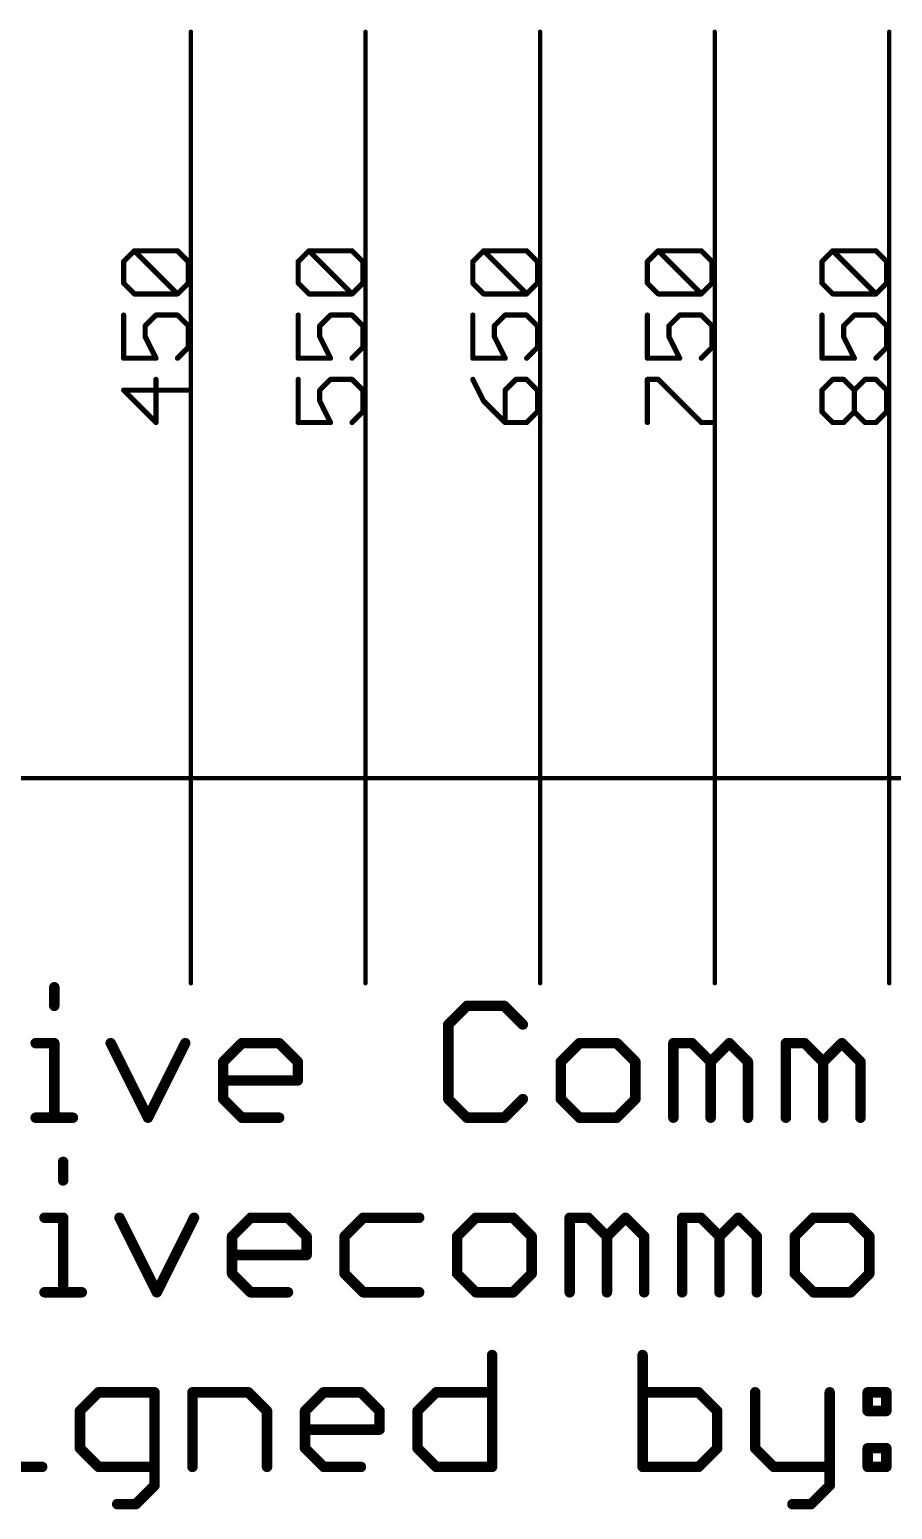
# Model space of a CAD drawing. Extents: x -28 to 79, y -23 to 28.
# Drawn here: x 9.08 to 21.64, y -22.13 to -0.6 of the extents above; entities that cross this region are included whole.
import ezdxf

# ---------------------------------------------------------------- set-up
doc = ezdxf.new("R2010")
doc.units = 0
doc.layers.add('27', color=253, linetype='CONTINUOUS')
doc.layers.add('47', color=253, linetype='CONTINUOUS')

msp = doc.modelspace()

# ---------------------------------------------------------------- linework, layer by layer
at = {"layer": '27', "const_width": 0.1524}
for points in [[(9.443, -14.5356), (9.443, -14.8068)], [(15.4459, -14.8068), (15.1747, -15.078)], [(15.9882, -14.8068), (15.4459, -14.8068)], [(16.2594, -15.078), (15.9882, -14.8068)], [(15.1747, -15.078), (15.1747, -16.1626)], [(9.1718, -15.3491), (9.443, -15.3491)], [(9.443, -15.3491), (9.443, -16.4338)], [(10.2633, -15.3491), (10.8056, -16.4338)], [(10.8056, -16.4338), (11.3479, -15.3491)], [(11.9004, -15.6203), (12.1716, -15.3491)], [(12.1716, -15.3491), (12.7139, -15.3491)], [(12.7139, -15.3491), (12.9851, -15.6203)], [(17.083, -15.3491), (16.8119, -15.6203)], [(17.6254, -15.3491), (17.083, -15.3491)], [(17.8965, -15.6203), (17.6254, -15.3491)], [(18.449, -16.4338), (18.449, -15.3491)], [(18.449, -15.3491), (18.7202, -15.3491)], [(18.7202, -15.3491), (18.9914, -15.6203)], [(18.9914, -15.6203), (19.2625, -15.3491)], [(19.2625, -15.3491), (19.5337, -15.6203)], [(20.0862, -16.4338), (20.0862, -15.3491)], [(20.0862, -15.3491), (20.3574, -15.3491)], [(20.3574, -15.3491), (20.6285, -15.6203)], [(20.6285, -15.6203), (20.8997, -15.3491)], [(20.8997, -15.3491), (21.1709, -15.6203)], [(11.9004, -16.1626), (11.9004, -15.6203)], [(12.9851, -15.6203), (12.9851, -15.8915)], [(16.8119, -15.6203), (16.8119, -16.1626)], [(17.8965, -16.1626), (17.8965, -15.6203)], [(18.9914, -15.6203), (18.9914, -16.4338)], [(19.5337, -15.6203), (19.5337, -16.4338)], [(20.6285, -15.6203), (20.6285, -16.4338)], [(21.1709, -15.6203), (21.1709, -16.4338)], [(12.9851, -15.8915), (11.9004, -15.8915)], [(12.1716, -16.4338), (11.9004, -16.1626)], [(15.1747, -16.1626), (15.4459, -16.4338)], [(15.9882, -16.4338), (16.2594, -16.1626)], [(16.8119, -16.1626), (17.083, -16.4338)], [(17.6254, -16.4338), (17.8965, -16.1626)], [(9.1718, -16.4338), (9.7141, -16.4338)], [(12.7139, -16.4338), (12.1716, -16.4338)], [(15.4459, -16.4338), (15.9882, -16.4338)], [(17.083, -16.4338), (17.6254, -16.4338)], [(9.5714, -17.0756), (9.5714, -17.3468)], [(9.3002, -17.8891), (9.5714, -17.8891)], [(9.5714, -17.8891), (9.5714, -18.9738)], [(10.3917, -17.8891), (10.934, -18.9738)], [(10.934, -18.9738), (11.4763, -17.8891)], [(12.0288, -18.1603), (12.3, -17.8891)], [(12.3, -17.8891), (12.8423, -17.8891)], [(12.8423, -17.8891), (13.1135, -18.1603)], [(13.9371, -17.8891), (13.666, -18.1603)], [(14.7506, -17.8891), (13.9371, -17.8891)], [(15.5743, -17.8891), (15.3031, -18.1603)], [(16.1166, -17.8891), (15.5743, -17.8891)], [(16.3878, -18.1603), (16.1166, -17.8891)], [(16.9403, -18.9738), (16.9403, -17.8891)], [(16.9403, -17.8891), (17.2114, -17.8891)], [(17.2114, -17.8891), (17.4826, -18.1603)], [(17.4826, -18.1603), (17.7538, -17.8891)], [(17.7538, -17.8891), (18.0249, -18.1603)], [(18.5774, -18.9738), (18.5774, -17.8891)], [(18.5774, -17.8891), (18.8486, -17.8891)], [(18.8486, -17.8891), (19.1198, -18.1603)], [(19.1198, -18.1603), (19.3909, -17.8891)], [(19.3909, -17.8891), (19.6621, -18.1603)], [(20.4858, -17.8891), (20.2146, -18.1603)], [(21.0281, -17.8891), (20.4858, -17.8891)], [(21.2993, -18.1603), (21.0281, -17.8891)], [(12.0288, -18.7026), (12.0288, -18.1603)], [(13.1135, -18.1603), (13.1135, -18.4315)], [(13.666, -18.1603), (13.666, -18.7026)], [(15.3031, -18.1603), (15.3031, -18.7026)], [(16.3878, -18.7026), (16.3878, -18.1603)], [(17.4826, -18.1603), (17.4826, -18.9738)], [(18.0249, -18.1603), (18.0249, -18.9738)], [(19.1198, -18.1603), (19.1198, -18.9738)], [(19.6621, -18.1603), (19.6621, -18.9738)], [(20.2146, -18.1603), (20.2146, -18.7026)], [(21.2993, -18.7026), (21.2993, -18.1603)], [(13.1135, -18.4315), (12.0288, -18.4315)], [(12.3, -18.9738), (12.0288, -18.7026)], [(13.666, -18.7026), (13.9371, -18.9738)], [(15.3031, -18.7026), (15.5743, -18.9738)], [(16.1166, -18.9738), (16.3878, -18.7026)], [(20.2146, -18.7026), (20.4858, -18.9738)], [(21.0281, -18.9738), (21.2993, -18.7026)], [(9.3002, -18.9738), (9.8426, -18.9738)], [(12.8423, -18.9738), (12.3, -18.9738)], [(13.9371, -18.9738), (14.7506, -18.9738)], [(15.5743, -18.9738), (16.1166, -18.9738)], [(20.4858, -18.9738), (21.0281, -18.9738)], [(15.812, -19.8868), (15.812, -21.5138)], [(18.0016, -19.8868), (18.0016, -21.5138)], [(10.087, -20.4291), (9.8159, -20.7003)], [(10.9005, -20.4291), (10.087, -20.4291)], [(10.9005, -21.785), (10.9005, -20.4291)], [(11.453, -21.5138), (11.453, -20.4291)], [(11.453, -20.4291), (12.2665, -20.4291)], [(12.2665, -20.4291), (12.5377, -20.7003)], [(13.0902, -20.7003), (13.3613, -20.4291)], [(13.3613, -20.4291), (13.9037, -20.4291)], [(13.9037, -20.4291), (14.1748, -20.7003)], [(14.7273, -20.7003), (14.9985, -20.4291)], [(14.9985, -20.4291), (15.812, -20.4291)], [(18.8151, -20.4291), (18.0016, -20.4291)], [(19.0863, -20.7003), (18.8151, -20.4291)], [(19.6388, -20.4291), (19.6388, -21.2426)], [(20.7234, -20.4291), (20.7234, -21.785)], [(21.2759, -20.4291), (21.5471, -20.4291)], [(21.2759, -20.7003), (21.2759, -20.4291)], [(21.5471, -20.4291), (21.5471, -20.7003)], [(9.8159, -20.7003), (9.8159, -21.2426)], [(12.5377, -20.7003), (12.5377, -21.5138)], [(13.0902, -21.2426), (13.0902, -20.7003)], [(14.1748, -20.7003), (14.1748, -20.9715)], [(14.7273, -21.2426), (14.7273, -20.7003)], [(19.0863, -21.2426), (19.0863, -20.7003)], [(21.5471, -20.7003), (21.2759, -20.7003)], [(14.1748, -20.9715), (13.0902, -20.9715)], [(9.8159, -21.2426), (10.087, -21.5138)], [(13.3613, -21.5138), (13.0902, -21.2426)], [(14.9985, -21.5138), (14.7273, -21.2426)], [(18.8151, -21.5138), (19.0863, -21.2426)], [(19.6388, -21.2426), (19.91, -21.5138)], [(21.2759, -21.2426), (21.5471, -21.2426)], [(21.2759, -21.5138), (21.2759, -21.2426)], [(21.5471, -21.2426), (21.5471, -21.5138)], [(8.7244, -21.5138), (9.2667, -21.5138)], [(10.087, -21.5138), (10.9005, -21.5138)], [(13.9037, -21.5138), (13.3613, -21.5138)], [(15.812, -21.5138), (14.9985, -21.5138)], [(18.0016, -21.5138), (18.8151, -21.5138)], [(19.91, -21.5138), (20.7234, -21.5138)], [(21.5471, -21.5138), (21.2759, -21.5138)], [(10.6293, -22.0561), (10.9005, -21.785)], [(20.7234, -21.785), (20.4523, -22.0561)], [(10.3582, -22.0561), (10.6293, -22.0561)], [(20.4523, -22.0561), (20.1811, -22.0561)]]:
    msp.add_lwpolyline(points, dxfattribs=at)
at = {"layer": '27', "const_width": 0.0762}
for points in [[(9.4811, -14.5356, 1), (9.4049, -14.5356)], [(9.4049, -14.8068, 1), (9.4811, -14.8068)], [(15.4459, -14.7687, 1), (15.4459, -14.8449)], [(15.4728, -14.8338, 1), (15.4189, -14.7799)], [(16.0152, -14.7799, 1), (15.9613, -14.8338)], [(15.9882, -14.8449, 1), (15.9882, -14.7687)], [(15.2128, -15.078, 1), (15.1366, -15.078)], [(15.1478, -15.051, 1), (15.2017, -15.1049)], [(16.2324, -15.1049, 1), (16.2863, -15.051)], [(9.1718, -15.311, 1), (9.1718, -15.3872)], [(9.4811, -15.3491, 1), (9.4049, -15.3491)], [(9.443, -15.3872, 1), (9.443, -15.311)], [(10.2973, -15.3321, 1), (10.2292, -15.3662)], [(11.382, -15.3662, 1), (11.3138, -15.3321)], [(12.1716, -15.311, 1), (12.1716, -15.3872)], [(12.1985, -15.3761, 1), (12.1446, -15.3222)], [(12.7408, -15.3222, 1), (12.687, -15.3761)], [(12.7139, -15.3872, 1), (12.7139, -15.311)], [(17.083, -15.311, 1), (17.083, -15.3872)], [(17.11, -15.3761, 1), (17.0561, -15.3222)], [(17.6523, -15.3222, 1), (17.5984, -15.3761)], [(17.6254, -15.3872, 1), (17.6254, -15.311)], [(18.4871, -15.3491, 1), (18.4109, -15.3491)], [(18.449, -15.311, 1), (18.449, -15.3872)], [(18.7471, -15.3222, 1), (18.6933, -15.3761)], [(18.7202, -15.3872, 1), (18.7202, -15.311)], [(19.2895, -15.3222, 1), (19.2356, -15.3761)], [(19.2895, -15.3761, 1), (19.2356, -15.3222)], [(20.1243, -15.3491, 1), (20.0481, -15.3491)], [(20.0862, -15.311, 1), (20.0862, -15.3872)], [(20.3843, -15.3222, 1), (20.3304, -15.3761)], [(20.3574, -15.3872, 1), (20.3574, -15.311)], [(20.9266, -15.3222, 1), (20.8727, -15.3761)], [(20.9266, -15.3761, 1), (20.8727, -15.3222)], [(11.9385, -15.6203, 1), (11.8623, -15.6203)], [(11.8735, -15.5934, 1), (11.9274, -15.6472)], [(13.0232, -15.6203, 1), (12.947, -15.6203)], [(12.9581, -15.6472, 1), (13.012, -15.5934)], [(16.85, -15.6203, 1), (16.7738, -15.6203)], [(16.7849, -15.5934, 1), (16.8388, -15.6472)], [(17.9346, -15.6203, 1), (17.8584, -15.6203)], [(17.8696, -15.6472, 1), (17.9235, -15.5934)], [(19.0295, -15.6203, 1), (18.9533, -15.6203)], [(18.9644, -15.5934, 1), (19.0183, -15.6472)], [(18.9644, -15.6472, 1), (19.0183, -15.5934)], [(19.5718, -15.6203, 1), (19.4956, -15.6203)], [(19.5068, -15.6472, 1), (19.5606, -15.5934)], [(20.6666, -15.6203, 1), (20.5904, -15.6203)], [(20.6016, -15.5934, 1), (20.6555, -15.6472)], [(20.6016, -15.6472, 1), (20.6555, -15.5934)], [(21.209, -15.6203, 1), (21.1328, -15.6203)], [(21.1439, -15.6472, 1), (21.1978, -15.5934)], [(11.9004, -15.8534, 1), (11.9004, -15.9296)], [(12.947, -15.8915, 1), (13.0232, -15.8915)], [(12.9851, -15.9296, 1), (12.9851, -15.8534)], [(11.9274, -16.1357, 1), (11.8735, -16.1896)], [(11.8623, -16.1626, 1), (11.9385, -16.1626)], [(15.2017, -16.1357, 1), (15.1478, -16.1896)], [(15.1366, -16.1626, 1), (15.2128, -16.1626)], [(16.2863, -16.1896, 1), (16.2324, -16.1357)], [(16.8388, -16.1357, 1), (16.7849, -16.1896)], [(16.7738, -16.1626, 1), (16.85, -16.1626)], [(17.8584, -16.1626, 1), (17.9346, -16.1626)], [(17.9235, -16.1896, 1), (17.8696, -16.1357)], [(9.1718, -16.3957, 1), (9.1718, -16.4719)], [(9.7141, -16.4719, 1), (9.7141, -16.3957)], [(12.1716, -16.3957, 1), (12.1716, -16.4719)], [(12.7139, -16.4719, 1), (12.7139, -16.3957)], [(15.4459, -16.3957, 1), (15.4459, -16.4719)], [(15.9882, -16.4719, 1), (15.9882, -16.3957)], [(17.083, -16.3957, 1), (17.083, -16.4719)], [(17.6254, -16.4719, 1), (17.6254, -16.3957)], [(9.4049, -16.4338, 1), (9.4811, -16.4338)], [(10.7715, -16.4168, 1), (10.8397, -16.4508)], [(10.7715, -16.4508, 1), (10.8397, -16.4168)], [(12.1446, -16.4607, 1), (12.1985, -16.4069)], [(15.4189, -16.4607, 1), (15.4728, -16.4069)], [(15.9613, -16.4069, 1), (16.0152, -16.4607)], [(17.0561, -16.4607, 1), (17.11, -16.4069)], [(17.5984, -16.4069, 1), (17.6523, -16.4607)], [(18.4109, -16.4338, 1), (18.4871, -16.4338)], [(18.9533, -16.4338, 1), (19.0295, -16.4338)], [(19.4956, -16.4338, 1), (19.5718, -16.4338)], [(20.0481, -16.4338, 1), (20.1243, -16.4338)], [(20.5904, -16.4338, 1), (20.6666, -16.4338)], [(21.1328, -16.4338, 1), (21.209, -16.4338)], [(9.6095, -17.0756, 1), (9.5333, -17.0756)], [(9.5333, -17.3468, 1), (9.6095, -17.3468)], [(9.3002, -17.851, 1), (9.3002, -17.9272)], [(9.6095, -17.8891, 1), (9.5333, -17.8891)], [(9.5714, -17.9272, 1), (9.5714, -17.851)], [(10.4257, -17.8721, 1), (10.3576, -17.9062)], [(11.5104, -17.9062, 1), (11.4422, -17.8721)], [(12.3, -17.851, 1), (12.3, -17.9272)], [(12.3269, -17.9161, 1), (12.273, -17.8622)], [(12.8693, -17.8622, 1), (12.8154, -17.9161)], [(12.8423, -17.9272, 1), (12.8423, -17.851)], [(13.9371, -17.851, 1), (13.9371, -17.9272)], [(13.9641, -17.9161, 1), (13.9102, -17.8622)], [(14.7506, -17.9272, 1), (14.7506, -17.851)], [(15.5743, -17.851, 1), (15.5743, -17.9272)], [(15.6012, -17.9161, 1), (15.5474, -17.8622)], [(16.1436, -17.8622, 1), (16.0897, -17.9161)], [(16.1166, -17.9272, 1), (16.1166, -17.851)], [(16.9784, -17.8891, 1), (16.9022, -17.8891)], [(16.9403, -17.851, 1), (16.9403, -17.9272)], [(17.2384, -17.8622, 1), (17.1845, -17.9161)], [(17.2114, -17.9272, 1), (17.2114, -17.851)], [(17.7807, -17.8622, 1), (17.7268, -17.9161)], [(17.7807, -17.9161, 1), (17.7268, -17.8622)], [(18.6155, -17.8891, 1), (18.5393, -17.8891)], [(18.5774, -17.851, 1), (18.5774, -17.9272)], [(18.8755, -17.8622, 1), (18.8217, -17.9161)], [(18.8486, -17.9272, 1), (18.8486, -17.851)], [(19.4179, -17.8622, 1), (19.364, -17.9161)], [(19.4179, -17.9161, 1), (19.364, -17.8622)], [(20.4858, -17.851, 1), (20.4858, -17.9272)], [(20.5127, -17.9161, 1), (20.4588, -17.8622)], [(21.055, -17.8622, 1), (21.0012, -17.9161)], [(21.0281, -17.9272, 1), (21.0281, -17.851)], [(12.0669, -18.1603, 1), (11.9907, -18.1603)], [(13.1516, -18.1603, 1), (13.0754, -18.1603)], [(13.7041, -18.1603, 1), (13.6279, -18.1603)], [(15.3412, -18.1603, 1), (15.265, -18.1603)], [(16.4259, -18.1603, 1), (16.3497, -18.1603)], [(17.5207, -18.1603, 1), (17.4445, -18.1603)], [(18.063, -18.1603, 1), (17.9868, -18.1603)], [(19.1579, -18.1603, 1), (19.0817, -18.1603)], [(19.7002, -18.1603, 1), (19.624, -18.1603)], [(20.2527, -18.1603, 1), (20.1765, -18.1603)], [(21.3374, -18.1603, 1), (21.2612, -18.1603)], [(12.0019, -18.1334, 1), (12.0558, -18.1872)], [(13.0865, -18.1872, 1), (13.1404, -18.1334)], [(13.639, -18.1334, 1), (13.6929, -18.1872)], [(15.2762, -18.1334, 1), (15.3301, -18.1872)], [(16.3608, -18.1872, 1), (16.4147, -18.1334)], [(17.4557, -18.1334, 1), (17.5096, -18.1872)], [(17.4557, -18.1872, 1), (17.5096, -18.1334)], [(17.998, -18.1872, 1), (18.0519, -18.1334)], [(19.0928, -18.1334, 1), (19.1467, -18.1872)], [(19.0928, -18.1872, 1), (19.1467, -18.1334)], [(19.6352, -18.1872, 1), (19.689, -18.1334)], [(20.1877, -18.1334, 1), (20.2415, -18.1872)], [(21.2723, -18.1872, 1), (21.3262, -18.1334)], [(12.0288, -18.3934, 1), (12.0288, -18.4696)], [(13.0754, -18.4315, 1), (13.1516, -18.4315)], [(13.1135, -18.4696, 1), (13.1135, -18.3934)], [(12.0558, -18.6757, 1), (12.0019, -18.7296)], [(11.9907, -18.7026, 1), (12.0669, -18.7026)], [(13.6929, -18.6757, 1), (13.639, -18.7296)], [(13.6279, -18.7026, 1), (13.7041, -18.7026)], [(15.3301, -18.6757, 1), (15.2762, -18.7296)], [(15.265, -18.7026, 1), (15.3412, -18.7026)], [(16.3497, -18.7026, 1), (16.4259, -18.7026)], [(16.4147, -18.7296, 1), (16.3609, -18.6757)], [(20.2415, -18.6757, 1), (20.1877, -18.7296)], [(20.1765, -18.7026, 1), (20.2527, -18.7026)], [(21.2612, -18.7026, 1), (21.3374, -18.7026)], [(21.3262, -18.7296, 1), (21.2723, -18.6757)], [(9.3002, -18.9357, 1), (9.3002, -19.0119)], [(9.5333, -18.9738, 1), (9.6095, -18.9738)], [(9.8426, -19.0119, 1), (9.8426, -18.9357)], [(10.8999, -18.9568, 1), (10.9681, -18.9908)], [(10.8999, -18.9908, 1), (10.9681, -18.9568)], [(12.3, -18.9357, 1), (12.3, -19.0119)], [(12.273, -19.0007, 1), (12.3269, -18.9469)], [(12.8423, -19.0119, 1), (12.8423, -18.9357)], [(13.9371, -18.9357, 1), (13.9371, -19.0119)], [(13.9102, -19.0007, 1), (13.9641, -18.9469)], [(14.7506, -19.0119, 1), (14.7506, -18.9357)], [(15.5743, -18.9357, 1), (15.5743, -19.0119)], [(15.5474, -19.0007, 1), (15.6012, -18.9469)], [(16.0897, -18.9469, 1), (16.1436, -19.0007)], [(16.1166, -19.0119, 1), (16.1166, -18.9357)], [(16.9022, -18.9738, 1), (16.9784, -18.9738)], [(17.4445, -18.9738, 1), (17.5207, -18.9738)], [(17.9868, -18.9738, 1), (18.063, -18.9738)], [(18.5393, -18.9738, 1), (18.6155, -18.9738)], [(19.0817, -18.9738, 1), (19.1579, -18.9738)], [(19.624, -18.9738, 1), (19.7002, -18.9738)], [(20.4858, -18.9357, 1), (20.4858, -19.0119)], [(20.4588, -19.0007, 1), (20.5127, -18.9469)], [(21.0012, -18.9469, 1), (21.055, -19.0007)], [(21.0281, -19.0119, 1), (21.0281, -18.9357)], [(15.8501, -19.8868, 1), (15.7739, -19.8868)], [(18.0397, -19.8868, 1), (17.9635, -19.8868)], [(10.087, -20.391, 1), (10.087, -20.4672)], [(10.114, -20.4561, 1), (10.0601, -20.4022)], [(10.9386, -20.4291, 1), (10.8624, -20.4291)], [(10.9005, -20.4672, 1), (10.9005, -20.391)], [(11.4911, -20.4291, 1), (11.4149, -20.4291)], [(11.453, -20.391, 1), (11.453, -20.4672)], [(12.2934, -20.4022, 1), (12.2396, -20.4561)], [(12.2665, -20.4672, 1), (12.2665, -20.391)], [(13.3613, -20.391, 1), (13.3613, -20.4672)], [(13.3883, -20.4561, 1), (13.3344, -20.4022)], [(13.9306, -20.4022, 1), (13.8767, -20.4561)], [(13.9037, -20.4672, 1), (13.9037, -20.391)], [(14.9985, -20.391, 1), (14.9985, -20.4672)], [(15.0254, -20.4561, 1), (14.9715, -20.4022)], [(15.812, -20.4672, 1), (15.812, -20.391)], [(18.0016, -20.391, 1), (18.0016, -20.4672)], [(18.8421, -20.4022, 1), (18.7882, -20.4561)], [(18.8151, -20.4672, 1), (18.8151, -20.391)], [(19.6769, -20.4291, 1), (19.6007, -20.4291)], [(20.7615, -20.4291, 1), (20.6853, -20.4291)], [(21.2759, -20.391, 1), (21.2759, -20.4672)], [(21.314, -20.4291, 1), (21.2378, -20.4291)], [(21.5852, -20.4291, 1), (21.509, -20.4291)], [(21.5471, -20.4672, 1), (21.5471, -20.391)], [(9.854, -20.7003, 1), (9.7778, -20.7003)], [(9.7889, -20.6734, 1), (9.8428, -20.7272)], [(12.5758, -20.7003, 1), (12.4996, -20.7003)], [(12.5107, -20.7272, 1), (12.5646, -20.6734)], [(13.1283, -20.7003, 1), (13.0521, -20.7003)], [(13.0632, -20.6734, 1), (13.1171, -20.7272)], [(14.2129, -20.7003, 1), (14.1367, -20.7003)], [(14.1479, -20.7272, 1), (14.2018, -20.6734)], [(14.7654, -20.7003, 1), (14.6892, -20.7003)], [(14.7004, -20.6734, 1), (14.7543, -20.7272)], [(19.1244, -20.7003, 1), (19.0482, -20.7003)], [(19.0593, -20.7272, 1), (19.1132, -20.6734)], [(21.2759, -20.6622, 1), (21.2759, -20.7384)], [(21.2378, -20.7003, 1), (21.314, -20.7003)], [(21.509, -20.7003, 1), (21.5852, -20.7003)], [(21.5471, -20.7384, 1), (21.5471, -20.6622)], [(13.0902, -20.9334, 1), (13.0902, -21.0096)], [(14.1367, -20.9715, 1), (14.2129, -20.9715)], [(14.1748, -21.0096, 1), (14.1748, -20.9334)], [(9.8428, -21.2157, 1), (9.7889, -21.2696)], [(9.7778, -21.2426, 1), (9.854, -21.2426)], [(13.1171, -21.2157, 1), (13.0632, -21.2696)], [(13.0521, -21.2426, 1), (13.1283, -21.2426)], [(14.7543, -21.2157, 1), (14.7004, -21.2696)], [(14.6892, -21.2426, 1), (14.7654, -21.2426)], [(19.0482, -21.2426, 1), (19.1244, -21.2426)], [(19.1132, -21.2696, 1), (19.0594, -21.2157)], [(19.6657, -21.2157, 1), (19.6118, -21.2696)], [(19.6007, -21.2426, 1), (19.6769, -21.2426)], [(21.2759, -21.2045, 1), (21.2759, -21.2807)], [(21.314, -21.2426, 1), (21.2378, -21.2426)], [(21.5852, -21.2426, 1), (21.509, -21.2426)], [(21.5471, -21.2807, 1), (21.5471, -21.2045)], [(9.2667, -21.5519, 1), (9.2667, -21.4757)], [(10.087, -21.4757, 1), (10.087, -21.5519)], [(10.0601, -21.5407, 1), (10.114, -21.4869)], [(10.9005, -21.5519, 1), (10.9005, -21.4757)], [(11.4149, -21.5138, 1), (11.4911, -21.5138)], [(12.4996, -21.5138, 1), (12.5758, -21.5138)], [(13.3613, -21.4757, 1), (13.3613, -21.5519)], [(13.3344, -21.5407, 1), (13.3883, -21.4869)], [(13.9037, -21.5519, 1), (13.9037, -21.4757)], [(14.9985, -21.4757, 1), (14.9985, -21.5519)], [(14.9715, -21.5407, 1), (15.0254, -21.4869)], [(15.7739, -21.5138, 1), (15.8501, -21.5138)], [(15.812, -21.5519, 1), (15.812, -21.4757)], [(18.0016, -21.4757, 1), (18.0016, -21.5519)], [(17.9635, -21.5138, 1), (18.0397, -21.5138)], [(18.7882, -21.4869, 1), (18.8421, -21.5407)], [(18.8151, -21.5519, 1), (18.8151, -21.4757)], [(19.91, -21.4757, 1), (19.91, -21.5519)], [(19.883, -21.5407, 1), (19.9369, -21.4869)], [(20.7234, -21.5519, 1), (20.7234, -21.4757)], [(21.2759, -21.4757, 1), (21.2759, -21.5519)], [(21.2378, -21.5138, 1), (21.314, -21.5138)], [(21.509, -21.5138, 1), (21.5852, -21.5138)], [(21.5471, -21.5519, 1), (21.5471, -21.4757)], [(10.9275, -21.8119, 1), (10.8736, -21.758)], [(20.7504, -21.8119, 1), (20.6965, -21.758)], [(10.8624, -21.785, 1), (10.9386, -21.785)], [(20.6853, -21.785, 1), (20.7615, -21.785)], [(10.3582, -22.018, 1), (10.3582, -22.0942)], [(10.6024, -22.0292, 1), (10.6563, -22.0831)], [(10.6293, -22.0942, 1), (10.6293, -22.018)], [(20.1811, -22.018, 1), (20.1811, -22.0942)], [(20.4253, -22.0292, 1), (20.4792, -22.0831)], [(20.4523, -22.0942, 1), (20.4523, -22.018)]]:
    msp.add_lwpolyline(points, format="xyb", dxfattribs=at)
at = {"layer": '47'}
for points, const_width in [([(11.4459, -0.635, 1), (11.4141, -0.635)], 0.0317), ([(13.9859, -0.635, 1), (13.9542, -0.635)], 0.0317), ([(16.5259, -0.635, 1), (16.4942, -0.635)], 0.0317), ([(19.0659, -0.635, 1), (19.0342, -0.635)], 0.0317), ([(21.6059, -0.635, 1), (21.5741, -0.635)], 0.0317), ([(10.6215, -3.8079, 1), (10.5946, -3.8349)], 0.0381), ([(10.6081, -3.8023, 1), (10.6081, -3.8404)], 0.0381), ([(10.6215, -3.8349, 1), (10.5946, -3.8079)], 0.0381), ([(11.2486, -3.8079, 1), (11.2217, -3.8349)], 0.0381), ([(11.2351, -3.8404, 1), (11.2351, -3.8023)], 0.0381), ([(13.1615, -3.8079, 1), (13.1346, -3.8349)], 0.0381), ([(13.1481, -3.8023, 1), (13.1481, -3.8404)], 0.0381), ([(13.1615, -3.8349, 1), (13.1346, -3.8079)], 0.0381), ([(13.7886, -3.8079, 1), (13.7617, -3.8349)], 0.0381), ([(13.7751, -3.8404, 1), (13.7751, -3.8023)], 0.0381), ([(15.7015, -3.8079, 1), (15.6746, -3.8349)], 0.0381), ([(15.6881, -3.8023, 1), (15.6881, -3.8404)], 0.0381), ([(15.7015, -3.8349, 1), (15.6746, -3.8079)], 0.0381), ([(16.3286, -3.8079, 1), (16.3017, -3.8349)], 0.0381), ([(16.3151, -3.8404, 1), (16.3151, -3.8023)], 0.0381), ([(18.2415, -3.8079, 1), (18.2146, -3.8349)], 0.0381), ([(18.2281, -3.8023, 1), (18.2281, -3.8404)], 0.0381), ([(18.2415, -3.8349, 1), (18.2146, -3.8079)], 0.0381), ([(18.8686, -3.8079, 1), (18.8417, -3.8349)], 0.0381), ([(18.8551, -3.8404, 1), (18.8551, -3.8023)], 0.0381), ([(20.7815, -3.8079, 1), (20.7546, -3.8349)], 0.0381), ([(20.7681, -3.8023, 1), (20.7681, -3.8404)], 0.0381), ([(20.7815, -3.8349, 1), (20.7546, -3.8079)], 0.0381), ([(21.4086, -3.8079, 1), (21.3817, -3.8349)], 0.0381), ([(21.3951, -3.8404, 1), (21.3951, -3.8023)], 0.0381), ([(10.4703, -3.9782, 1), (10.4322, -3.9782)], 0.0381), ([(10.4378, -3.9647, 1), (10.4648, -3.9916)], 0.0381), ([(11.4109, -3.9782, 1), (11.3728, -3.9782)], 0.0381), ([(11.3784, -3.9916, 1), (11.4054, -3.9647)], 0.0381), ([(13.0103, -3.9782, 1), (12.9722, -3.9782)], 0.0381), ([(12.9778, -3.9647, 1), (13.0048, -3.9916)], 0.0381), ([(13.951, -3.9782, 1), (13.9129, -3.9782)], 0.0381), ([(13.9184, -3.9916, 1), (13.9454, -3.9647)], 0.0381), ([(15.5503, -3.9782, 1), (15.5122, -3.9782)], 0.0381), ([(15.5178, -3.9647, 1), (15.5448, -3.9916)], 0.0381), ([(16.491, -3.9782, 1), (16.4529, -3.9782)], 0.0381), ([(16.4584, -3.9916, 1), (16.4854, -3.9647)], 0.0381), ([(18.0903, -3.9782, 1), (18.0522, -3.9782)], 0.0381), ([(18.0578, -3.9647, 1), (18.0848, -3.9916)], 0.0381), ([(19.031, -3.9782, 1), (18.9929, -3.9782)], 0.0381), ([(18.9984, -3.9916, 1), (19.0254, -3.9647)], 0.0381), ([(20.6303, -3.9782, 1), (20.5922, -3.9782)], 0.0381), ([(20.5978, -3.9647, 1), (20.6248, -3.9916)], 0.0381), ([(21.5709, -3.9782, 1), (21.5328, -3.9782)], 0.0381), ([(21.5384, -3.9916, 1), (21.5654, -3.9647)], 0.0381), ([(10.4322, -4.2917, 1), (10.4703, -4.2917)], 0.0381), ([(10.4648, -4.2782, 1), (10.4378, -4.3052)], 0.0381), ([(11.3728, -4.2917, 1), (11.4109, -4.2917)], 0.0381), ([(11.4054, -4.3052, 1), (11.3784, -4.2782)], 0.0381), ([(13.0048, -4.2782, 1), (12.9778, -4.3052)], 0.0381), ([(12.9722, -4.2917, 1), (13.0103, -4.2917)], 0.0381), ([(13.9129, -4.2917, 1), (13.951, -4.2917)], 0.0381), ([(13.9454, -4.3052, 1), (13.9184, -4.2782)], 0.0381), ([(15.5122, -4.2917, 1), (15.5503, -4.2917)], 0.0381), ([(15.5448, -4.2782, 1), (15.5178, -4.3052)], 0.0381), ([(16.4529, -4.2917, 1), (16.491, -4.2917)], 0.0381), ([(16.4854, -4.3052, 1), (16.4584, -4.2782)], 0.0381), ([(18.0522, -4.2917, 1), (18.0903, -4.2917)], 0.0381), ([(18.0848, -4.2782, 1), (18.0578, -4.3052)], 0.0381), ([(18.9929, -4.2917, 1), (19.031, -4.2917)], 0.0381), ([(19.0254, -4.3052, 1), (18.9984, -4.2782)], 0.0381), ([(20.5922, -4.2917, 1), (20.6303, -4.2917)], 0.0381), ([(20.6248, -4.2782, 1), (20.5978, -4.3052)], 0.0381), ([(21.5328, -4.2917, 1), (21.5709, -4.2917)], 0.0381), ([(21.5654, -4.3052, 1), (21.5384, -4.2782)], 0.0381), ([(10.6081, -4.4294, 1), (10.6081, -4.4675)], 0.0381), ([(10.5946, -4.4619, 1), (10.6215, -4.435)], 0.0381), ([(11.2217, -4.435, 1), (11.2486, -4.4619)], 0.0381), ([(11.2217, -4.4619, 1), (11.2486, -4.435)], 0.0381), ([(11.2351, -4.4675, 1), (11.2351, -4.4294)], 0.0381), ([(13.1481, -4.4294, 1), (13.1481, -4.4675)], 0.0381), ([(13.1346, -4.4619, 1), (13.1615, -4.435)], 0.0381), ([(13.7617, -4.435, 1), (13.7886, -4.4619)], 0.0381), ([(13.7617, -4.4619, 1), (13.7886, -4.435)], 0.0381), ([(13.7751, -4.4675, 1), (13.7751, -4.4294)], 0.0381), ([(15.6881, -4.4294, 1), (15.6881, -4.4675)], 0.0381), ([(15.6746, -4.4619, 1), (15.7015, -4.435)], 0.0381), ([(16.3017, -4.435, 1), (16.3286, -4.4619)], 0.0381), ([(16.3017, -4.4619, 1), (16.3286, -4.435)], 0.0381), ([(16.3151, -4.4675, 1), (16.3151, -4.4294)], 0.0381), ([(18.2281, -4.4294, 1), (18.2281, -4.4675)], 0.0381), ([(18.2146, -4.4619, 1), (18.2415, -4.435)], 0.0381), ([(18.8417, -4.435, 1), (18.8686, -4.4619)], 0.0381), ([(18.8417, -4.4619, 1), (18.8686, -4.435)], 0.0381), ([(18.8551, -4.4675, 1), (18.8551, -4.4294)], 0.0381), ([(20.7681, -4.4294, 1), (20.7681, -4.4675)], 0.0381), ([(20.7546, -4.4619, 1), (20.7815, -4.435)], 0.0381), ([(21.3817, -4.435, 1), (21.4086, -4.4619)], 0.0381), ([(21.3817, -4.4619, 1), (21.4086, -4.435)], 0.0381), ([(21.3951, -4.4675, 1), (21.3951, -4.4294)], 0.0381), ([(10.4703, -4.7569, 1), (10.4322, -4.7569)], 0.0381), ([(10.9216, -4.7379, 1), (10.9216, -4.776)], 0.0381), ([(10.9351, -4.7704, 1), (10.9081, -4.7434)], 0.0381), ([(11.2486, -4.7434, 1), (11.2217, -4.7704)], 0.0381), ([(11.2351, -4.776, 1), (11.2351, -4.7379)], 0.0381), ([(13.0103, -4.7569, 1), (12.9722, -4.7569)], 0.0381), ([(13.4616, -4.7379, 1), (13.4616, -4.776)], 0.0381), ([(13.4751, -4.7704, 1), (13.4481, -4.7434)], 0.0381), ([(13.7886, -4.7434, 1), (13.7617, -4.7704)], 0.0381), ([(13.7751, -4.776, 1), (13.7751, -4.7379)], 0.0381), ([(15.5503, -4.7569, 1), (15.5122, -4.7569)], 0.0381), ([(16.0016, -4.7379, 1), (16.0016, -4.776)], 0.0381), ([(16.0151, -4.7704, 1), (15.9881, -4.7434)], 0.0381), ([(16.3286, -4.7434, 1), (16.3017, -4.7704)], 0.0381), ([(16.3151, -4.776, 1), (16.3151, -4.7379)], 0.0381), ([(18.0903, -4.7569, 1), (18.0522, -4.7569)], 0.0381), ([(18.5416, -4.7379, 1), (18.5416, -4.776)], 0.0381), ([(18.5551, -4.7704, 1), (18.5281, -4.7434)], 0.0381), ([(18.8686, -4.7434, 1), (18.8417, -4.7704)], 0.0381), ([(18.8551, -4.776, 1), (18.8551, -4.7379)], 0.0381), ([(20.6303, -4.7569, 1), (20.5922, -4.7569)], 0.0381), ([(21.0816, -4.7379, 1), (21.0816, -4.776)], 0.0381), ([(21.0951, -4.7704, 1), (21.0681, -4.7434)], 0.0381), ([(21.4086, -4.7434, 1), (21.3817, -4.7704)], 0.0381), ([(21.3951, -4.776, 1), (21.3951, -4.7379)], 0.0381), ([(10.7839, -4.9137, 1), (10.7458, -4.9137)], 0.0381), ([(10.7514, -4.9002, 1), (10.7783, -4.9272)], 0.0381), ([(11.4109, -4.9137, 1), (11.3728, -4.9137)], 0.0381), ([(11.3784, -4.9272, 1), (11.4054, -4.9002)], 0.0381), ([(13.2914, -4.9002, 1), (13.3183, -4.9272)], 0.0381), ([(13.3239, -4.9137, 1), (13.2858, -4.9137)], 0.0381), ([(13.951, -4.9137, 1), (13.9129, -4.9137)], 0.0381), ([(13.9184, -4.9272, 1), (13.9454, -4.9002)], 0.0381), ([(15.8639, -4.9137, 1), (15.8258, -4.9137)], 0.0381), ([(15.8314, -4.9002, 1), (15.8583, -4.9272)], 0.0381), ([(16.491, -4.9137, 1), (16.4529, -4.9137)], 0.0381), ([(16.4584, -4.9272, 1), (16.4854, -4.9002)], 0.0381), ([(18.3714, -4.9002, 1), (18.3983, -4.9272)], 0.0381), ([(18.4039, -4.9137, 1), (18.3658, -4.9137)], 0.0381), ([(19.031, -4.9137, 1), (18.9929, -4.9137)], 0.0381), ([(18.9984, -4.9272, 1), (19.0254, -4.9002)], 0.0381), ([(20.9439, -4.9137, 1), (20.9058, -4.9137)], 0.0381), ([(20.9114, -4.9002, 1), (20.9383, -4.9272)], 0.0381), ([(21.5709, -4.9137, 1), (21.5328, -4.9137)], 0.0381), ([(21.5384, -4.9272, 1), (21.5654, -4.9002)], 0.0381), ([(10.7819, -5.0619, 1), (10.7478, -5.079)], 0.0381), ([(10.7458, -5.0704, 1), (10.7839, -5.0704)], 0.0381), ([(13.3219, -5.0619, 1), (13.2878, -5.079)], 0.0381), ([(13.2858, -5.0704, 1), (13.3239, -5.0704)], 0.0381), ([(15.8619, -5.0619, 1), (15.8278, -5.079)], 0.0381), ([(15.8258, -5.0704, 1), (15.8639, -5.0704)], 0.0381), ([(18.4019, -5.0619, 1), (18.3678, -5.079)], 0.0381), ([(18.3658, -5.0704, 1), (18.4039, -5.0704)], 0.0381), ([(20.9419, -5.0619, 1), (20.9078, -5.079)], 0.0381), ([(20.9058, -5.0704, 1), (20.9439, -5.0704)], 0.0381), ([(10.4322, -5.384, 1), (10.4703, -5.384)], 0.0381), ([(10.4513, -5.3649, 1), (10.4513, -5.403)], 0.0381), ([(10.9046, -5.3925, 1), (10.9386, -5.3755)], 0.0381), ([(10.9216, -5.403, 1), (10.9216, -5.3649)], 0.0381), ([(11.2217, -5.3705, 1), (11.2486, -5.3975)], 0.0381), ([(11.3728, -5.2272, 1), (11.4109, -5.2272)], 0.0381), ([(11.4054, -5.2407, 1), (11.3784, -5.2137)], 0.0381), ([(12.9913, -5.3649, 1), (12.9913, -5.403)], 0.0381), ([(12.9722, -5.384, 1), (13.0103, -5.384)], 0.0381), ([(13.4446, -5.3925, 1), (13.4786, -5.3755)], 0.0381), ([(13.4616, -5.403, 1), (13.4616, -5.3649)], 0.0381), ([(13.7617, -5.3705, 1), (13.7886, -5.3975)], 0.0381), ([(13.9129, -5.2272, 1), (13.951, -5.2272)], 0.0381), ([(13.9454, -5.2407, 1), (13.9184, -5.2137)], 0.0381), ([(15.5122, -5.384, 1), (15.5503, -5.384)], 0.0381), ([(15.5313, -5.3649, 1), (15.5313, -5.403)], 0.0381), ([(15.9846, -5.3925, 1), (16.0186, -5.3755)], 0.0381), ([(16.0016, -5.403, 1), (16.0016, -5.3649)], 0.0381), ([(16.3017, -5.3705, 1), (16.3286, -5.3975)], 0.0381), ([(16.4529, -5.2272, 1), (16.491, -5.2272)], 0.0381), ([(16.4854, -5.2407, 1), (16.4584, -5.2137)], 0.0381), ([(18.0522, -5.384, 1), (18.0903, -5.384)], 0.0381), ([(18.0713, -5.3649, 1), (18.0713, -5.403)], 0.0381), ([(18.5246, -5.3925, 1), (18.5586, -5.3755)], 0.0381), ([(18.5416, -5.403, 1), (18.5416, -5.3649)], 0.0381), ([(18.8417, -5.3705, 1), (18.8686, -5.3975)], 0.0381), ([(18.9929, -5.2272, 1), (19.031, -5.2272)], 0.0381), ([(19.0254, -5.2407, 1), (18.9984, -5.2137)], 0.0381), ([(20.5922, -5.384, 1), (20.6303, -5.384)], 0.0381), ([(20.6113, -5.3649, 1), (20.6113, -5.403)], 0.0381), ([(21.0646, -5.3925, 1), (21.0986, -5.3755)], 0.0381), ([(21.0816, -5.403, 1), (21.0816, -5.3649)], 0.0381), ([(21.3817, -5.3705, 1), (21.4086, -5.3975)], 0.0381), ([(21.5328, -5.2272, 1), (21.5709, -5.2272)], 0.0381), ([(21.5654, -5.2407, 1), (21.5384, -5.2137)], 0.0381), ([(10.4513, -5.8302, 1), (10.4513, -5.8683)], 0.0381), ([(10.4648, -5.8357, 1), (10.4378, -5.8627)], 0.0381), ([(10.9406, -5.6924, 1), (10.9025, -5.6924)], 0.0381), ([(11.3919, -5.8683, 1), (11.3919, -5.8302)], 0.0381), ([(13.0103, -5.6924, 1), (12.9722, -5.6924)], 0.0381), ([(13.3239, -5.8492, 1), (13.2858, -5.8492)], 0.0381), ([(13.4616, -5.6734, 1), (13.4616, -5.7115)], 0.0381), ([(13.4751, -5.7059, 1), (13.4481, -5.679)], 0.0381), ([(13.7886, -5.679, 1), (13.7617, -5.7059)], 0.0381), ([(13.7751, -5.7115, 1), (13.7751, -5.6734)], 0.0381), ([(13.951, -5.8492, 1), (13.9129, -5.8492)], 0.0381), ([(15.5483, -5.6839, 1), (15.5143, -5.701)], 0.0381), ([(16.0206, -5.8492, 1), (15.9825, -5.8492)], 0.0381), ([(16.1584, -5.6734, 1), (16.1584, -5.7115)], 0.0381), ([(16.1718, -5.7059, 1), (16.1449, -5.679)], 0.0381), ([(16.3286, -5.679, 1), (16.3017, -5.7059)], 0.0381), ([(16.3151, -5.7115, 1), (16.3151, -5.6734)], 0.0381), ([(16.491, -5.8492, 1), (16.4529, -5.8492)], 0.0381), ([(18.0903, -5.6924, 1), (18.0522, -5.6924)], 0.0381), ([(18.0713, -5.6734, 1), (18.0713, -5.7115)], 0.0381), ([(18.2415, -5.679, 1), (18.2146, -5.7059)], 0.0381), ([(18.2281, -5.7115, 1), (18.2281, -5.6734)], 0.0381), ([(20.6303, -5.8492, 1), (20.5922, -5.8492)], 0.0381), ([(20.7681, -5.6734, 1), (20.7681, -5.7115)], 0.0381), ([(20.7815, -5.7059, 1), (20.7546, -5.679)], 0.0381), ([(20.9383, -5.679, 1), (20.9114, -5.7059)], 0.0381), ([(20.9248, -5.7115, 1), (20.9248, -5.6734)], 0.0381), ([(21.1007, -5.8492, 1), (21.0626, -5.8492)], 0.0381), ([(21.2384, -5.6734, 1), (21.2384, -5.7115)], 0.0381), ([(21.2518, -5.7059, 1), (21.2249, -5.679)], 0.0381), ([(21.4086, -5.679, 1), (21.3817, -5.7059)], 0.0381), ([(21.3951, -5.7115, 1), (21.3951, -5.6734)], 0.0381), ([(21.5709, -5.8492, 1), (21.5328, -5.8492)], 0.0381), ([(13.2914, -5.8357, 1), (13.3183, -5.8627)], 0.0381), ([(13.3219, -5.9974, 1), (13.2878, -6.0145)], 0.0381), ([(13.2858, -6.006, 1), (13.3239, -6.006)], 0.0381), ([(13.9184, -5.8627, 1), (13.9454, -5.8357)], 0.0381), ([(15.7015, -5.9925, 1), (15.6746, -6.0194)], 0.0381), ([(15.671, -6.0145, 1), (15.7051, -5.9974)], 0.0381), ([(15.9881, -5.8357, 1), (16.0151, -5.8627)], 0.0381), ([(16.4584, -5.8627, 1), (16.4854, -5.8357)], 0.0381), ([(20.5978, -5.8357, 1), (20.6248, -5.8627)], 0.0381), ([(21.0681, -5.8357, 1), (21.0951, -5.8627)], 0.0381), ([(21.0681, -5.8627, 1), (21.0951, -5.8357)], 0.0381), ([(21.5384, -5.8627, 1), (21.5654, -5.8357)], 0.0381), ([(13.9129, -6.1627, 1), (13.951, -6.1627)], 0.0381), ([(13.9454, -6.1762, 1), (13.9184, -6.1493)], 0.0381), ([(16.4529, -6.1627, 1), (16.491, -6.1627)], 0.0381), ([(16.4854, -6.1762, 1), (16.4584, -6.1493)], 0.0381), ([(20.5922, -6.1627, 1), (20.6303, -6.1627)], 0.0381), ([(20.6248, -6.1493, 1), (20.5978, -6.1762)], 0.0381), ([(21.0951, -6.1493, 1), (21.0681, -6.1762)], 0.0381), ([(21.0626, -6.1627, 1), (21.1007, -6.1627)], 0.0381), ([(21.0951, -6.1762, 1), (21.0681, -6.1493)], 0.0381), ([(21.5328, -6.1627, 1), (21.5709, -6.1627)], 0.0381), ([(21.5654, -6.1762, 1), (21.5384, -6.1493)], 0.0381), ([(10.9025, -6.3195, 1), (10.9406, -6.3195)], 0.0381), ([(10.9081, -6.333, 1), (10.9351, -6.306)], 0.0381), ([(12.9913, -6.3005, 1), (12.9913, -6.3386)], 0.0381), ([(12.9722, -6.3195, 1), (13.0103, -6.3195)], 0.0381), ([(13.4446, -6.328, 1), (13.4786, -6.311)], 0.0381), ([(13.4616, -6.3386, 1), (13.4616, -6.3005)], 0.0381), ([(13.7617, -6.306, 1), (13.7886, -6.333)], 0.0381), ([(16.0016, -6.3005, 1), (16.0016, -6.3386)], 0.0381), ([(15.9825, -6.3195, 1), (16.0206, -6.3195)], 0.0381), ([(15.9881, -6.333, 1), (16.0151, -6.306)], 0.0381), ([(16.3017, -6.306, 1), (16.3286, -6.333)], 0.0381), ([(16.3151, -6.3386, 1), (16.3151, -6.3005)], 0.0381), ([(18.0522, -6.3195, 1), (18.0903, -6.3195)], 0.0381), ([(18.8551, -6.3005, 1), (18.8551, -6.3386)], 0.0381), ([(18.8417, -6.333, 1), (18.8686, -6.306)], 0.0381), ([(19.0119, -6.3386, 1), (19.0119, -6.3005)], 0.0381), ([(20.7681, -6.3005, 1), (20.7681, -6.3386)], 0.0381), ([(20.7546, -6.333, 1), (20.7815, -6.306)], 0.0381), ([(20.9114, -6.306, 1), (20.9383, -6.333)], 0.0381), ([(20.9248, -6.3386, 1), (20.9248, -6.3005)], 0.0381), ([(21.2384, -6.3005, 1), (21.2384, -6.3386)], 0.0381), ([(21.2249, -6.333, 1), (21.2518, -6.306)], 0.0381), ([(21.3817, -6.306, 1), (21.4086, -6.333)], 0.0381), ([(21.3951, -6.3386, 1), (21.3951, -6.3005)], 0.0381), ([(11.4141, -14.478, 1), (11.4459, -14.478)], 0.0317), ([(13.9542, -14.478, 1), (13.9859, -14.478)], 0.0317), ([(16.4942, -14.478, 1), (16.5259, -14.478)], 0.0317), ([(19.0342, -14.478, 1), (19.0659, -14.478)], 0.0317), ([(21.5741, -14.478, 1), (21.6059, -14.478)], 0.0317)]:
    msp.add_lwpolyline(points, format="xyb", dxfattribs=dict(at, const_width=const_width))
for points, const_width in [([(11.43, -0.635), (11.43, -14.478)], 0.0634), ([(13.97, -0.635), (13.97, -14.478)], 0.0634), ([(16.51, -0.635), (16.51, -14.478)], 0.0634), ([(19.05, -0.635), (19.05, -14.478)], 0.0634), ([(21.59, -0.635), (21.59, -14.478)], 0.0634), ([(10.4513, -3.9782), (10.6081, -3.8214)], 0.0762), ([(10.6081, -3.8214), (11.2351, -3.8214)], 0.0762), ([(11.2351, -4.4485), (10.6081, -3.8214)], 0.0762), ([(11.2351, -3.8214), (11.3919, -3.9782)], 0.0762), ([(12.9913, -3.9782), (13.1481, -3.8214)], 0.0762), ([(13.1481, -3.8214), (13.7751, -3.8214)], 0.0762), ([(13.7751, -4.4485), (13.1481, -3.8214)], 0.0762), ([(13.7751, -3.8214), (13.9319, -3.9782)], 0.0762), ([(15.5313, -3.9782), (15.6881, -3.8214)], 0.0762), ([(15.6881, -3.8214), (16.3151, -3.8214)], 0.0762), ([(16.3151, -4.4485), (15.6881, -3.8214)], 0.0762), ([(16.3151, -3.8214), (16.4719, -3.9782)], 0.0762), ([(18.0713, -3.9782), (18.2281, -3.8214)], 0.0762), ([(18.2281, -3.8214), (18.8551, -3.8214)], 0.0762), ([(18.8551, -4.4485), (18.2281, -3.8214)], 0.0762), ([(18.8551, -3.8214), (19.0119, -3.9782)], 0.0762), ([(20.6113, -3.9782), (20.7681, -3.8214)], 0.0762), ([(20.7681, -3.8214), (21.3951, -3.8214)], 0.0762), ([(21.3951, -4.4485), (20.7681, -3.8214)], 0.0762), ([(21.3951, -3.8214), (21.5519, -3.9782)], 0.0762), ([(10.4513, -4.2917), (10.4513, -3.9782)], 0.0762), ([(11.3919, -3.9782), (11.3919, -4.2917)], 0.0762), ([(12.9913, -4.2917), (12.9913, -3.9782)], 0.0762), ([(13.9319, -3.9782), (13.9319, -4.2917)], 0.0762), ([(15.5313, -4.2917), (15.5313, -3.9782)], 0.0762), ([(16.4719, -3.9782), (16.4719, -4.2917)], 0.0762), ([(18.0713, -4.2917), (18.0713, -3.9782)], 0.0762), ([(19.0119, -3.9782), (19.0119, -4.2917)], 0.0762), ([(20.6113, -4.2917), (20.6113, -3.9782)], 0.0762), ([(21.5519, -3.9782), (21.5519, -4.2917)], 0.0762), ([(10.6081, -4.4485), (10.4513, -4.2917)], 0.0762), ([(11.3919, -4.2917), (11.2351, -4.4485)], 0.0762), ([(13.1481, -4.4485), (12.9913, -4.2917)], 0.0762), ([(13.9319, -4.2917), (13.7751, -4.4485)], 0.0762), ([(15.6881, -4.4485), (15.5313, -4.2917)], 0.0762), ([(16.4719, -4.2917), (16.3151, -4.4485)], 0.0762), ([(18.2281, -4.4485), (18.0713, -4.2917)], 0.0762), ([(19.0119, -4.2917), (18.8551, -4.4485)], 0.0762), ([(20.7681, -4.4485), (20.6113, -4.2917)], 0.0762), ([(21.5519, -4.2917), (21.3951, -4.4485)], 0.0762), ([(11.2351, -4.4485), (10.6081, -4.4485)], 0.0762), ([(13.7751, -4.4485), (13.1481, -4.4485)], 0.0762), ([(16.3151, -4.4485), (15.6881, -4.4485)], 0.0762), ([(18.8551, -4.4485), (18.2281, -4.4485)], 0.0762), ([(21.3951, -4.4485), (20.7681, -4.4485)], 0.0762), ([(10.4513, -4.7569), (10.4513, -5.384)], 0.0762), ([(10.7648, -4.9137), (10.9216, -4.7569)], 0.0762), ([(10.9216, -4.7569), (11.2351, -4.7569)], 0.0762), ([(11.2351, -4.7569), (11.3919, -4.9137)], 0.0762), ([(12.9913, -4.7569), (12.9913, -5.384)], 0.0762), ([(13.3048, -4.9137), (13.4616, -4.7569)], 0.0762), ([(13.4616, -4.7569), (13.7751, -4.7569)], 0.0762), ([(13.7751, -4.7569), (13.9319, -4.9137)], 0.0762), ([(15.5313, -4.7569), (15.5313, -5.384)], 0.0762), ([(15.8448, -4.9137), (16.0016, -4.7569)], 0.0762), ([(16.0016, -4.7569), (16.3151, -4.7569)], 0.0762), ([(16.3151, -4.7569), (16.4719, -4.9137)], 0.0762), ([(18.0713, -4.7569), (18.0713, -5.384)], 0.0762), ([(18.3848, -4.9137), (18.5416, -4.7569)], 0.0762), ([(18.5416, -4.7569), (18.8551, -4.7569)], 0.0762), ([(18.8551, -4.7569), (19.0119, -4.9137)], 0.0762), ([(20.6113, -4.7569), (20.6113, -5.384)], 0.0762), ([(20.9248, -4.9137), (21.0816, -4.7569)], 0.0762), ([(21.0816, -4.7569), (21.3951, -4.7569)], 0.0762), ([(21.3951, -4.7569), (21.5519, -4.9137)], 0.0762), ([(10.7648, -5.0704), (10.7648, -4.9137)], 0.0762), ([(11.3919, -4.9137), (11.3919, -5.2272)], 0.0762), ([(13.3048, -5.0704), (13.3048, -4.9137)], 0.0762), ([(13.9319, -4.9137), (13.9319, -5.2272)], 0.0762), ([(15.8448, -5.0704), (15.8448, -4.9137)], 0.0762), ([(16.4719, -4.9137), (16.4719, -5.2272)], 0.0762), ([(18.3848, -5.0704), (18.3848, -4.9137)], 0.0762), ([(19.0119, -4.9137), (19.0119, -5.2272)], 0.0762), ([(20.9248, -5.0704), (20.9248, -4.9137)], 0.0762), ([(21.5519, -4.9137), (21.5519, -5.2272)], 0.0762), ([(10.9216, -5.384), (10.7648, -5.0704)], 0.0762), ([(13.4616, -5.384), (13.3048, -5.0704)], 0.0762), ([(16.0016, -5.384), (15.8448, -5.0704)], 0.0762), ([(18.5416, -5.384), (18.3848, -5.0704)], 0.0762), ([(21.0816, -5.384), (20.9248, -5.0704)], 0.0762), ([(10.4513, -5.384), (10.9216, -5.384)], 0.0762), ([(11.3919, -5.2272), (11.2351, -5.384)], 0.0762), ([(12.9913, -5.384), (13.4616, -5.384)], 0.0762), ([(13.9319, -5.2272), (13.7751, -5.384)], 0.0762), ([(15.5313, -5.384), (16.0016, -5.384)], 0.0762), ([(16.4719, -5.2272), (16.3151, -5.384)], 0.0762), ([(18.0713, -5.384), (18.5416, -5.384)], 0.0762), ([(19.0119, -5.2272), (18.8551, -5.384)], 0.0762), ([(20.6113, -5.384), (21.0816, -5.384)], 0.0762), ([(21.5519, -5.2272), (21.3951, -5.384)], 0.0762), ([(11.3919, -5.8492), (10.4513, -5.8492)], 0.0762), ([(10.4513, -5.8492), (10.9216, -6.3195)], 0.0762), ([(10.9216, -6.3195), (10.9216, -5.6924)], 0.0762), ([(12.9913, -5.6924), (12.9913, -6.3195)], 0.0762), ([(13.3048, -5.8492), (13.4616, -5.6924)], 0.0762), ([(13.3048, -6.006), (13.3048, -5.8492)], 0.0762), ([(13.4616, -5.6924), (13.7751, -5.6924)], 0.0762), ([(13.7751, -5.6924), (13.9319, -5.8492)], 0.0762), ([(13.9319, -5.8492), (13.9319, -6.1627)], 0.0762), ([(15.5313, -5.6924), (15.6881, -6.006)], 0.0762), ([(16.1584, -5.6924), (16.0016, -5.8492)], 0.0762), ([(16.0016, -5.8492), (16.0016, -6.3195)], 0.0762), ([(16.3151, -5.6924), (16.1584, -5.6924)], 0.0762), ([(16.4719, -5.8492), (16.3151, -5.6924)], 0.0762), ([(16.4719, -6.1627), (16.4719, -5.8492)], 0.0762), ([(18.0713, -6.3195), (18.0713, -5.6924)], 0.0762), ([(18.0713, -5.6924), (18.2281, -5.6924)], 0.0762), ([(18.2281, -5.6924), (18.8551, -6.3195)], 0.0762), ([(20.6113, -5.8492), (20.7681, -5.6924)], 0.0762), ([(20.6113, -6.1627), (20.6113, -5.8492)], 0.0762), ([(20.7681, -5.6924), (20.9248, -5.6924)], 0.0762), ([(20.9248, -5.6924), (21.0816, -5.8492)], 0.0762), ([(21.0816, -5.8492), (21.2384, -5.6924)], 0.0762), ([(21.0816, -6.1627), (21.0816, -5.8492)], 0.0762), ([(21.2384, -5.6924), (21.3951, -5.6924)], 0.0762), ([(21.3951, -5.6924), (21.5519, -5.8492)], 0.0762), ([(21.5519, -5.8492), (21.5519, -6.1627)], 0.0762), ([(13.4616, -6.3195), (13.3048, -6.006)], 0.0762), ([(15.6881, -6.006), (16.0016, -6.3195)], 0.0762), ([(13.9319, -6.1627), (13.7751, -6.3195)], 0.0762), ([(16.3151, -6.3195), (16.4719, -6.1627)], 0.0762), ([(20.7681, -6.3195), (20.6113, -6.1627)], 0.0762), ([(21.0816, -6.1627), (20.9248, -6.3195)], 0.0762), ([(21.2384, -6.3195), (21.0816, -6.1627)], 0.0762), ([(21.5519, -6.1627), (21.3951, -6.3195)], 0.0762), ([(12.9913, -6.3195), (13.4616, -6.3195)], 0.0762), ([(16.0016, -6.3195), (16.3151, -6.3195)], 0.0762), ([(18.8551, -6.3195), (19.0119, -6.3195)], 0.0762), ([(20.9248, -6.3195), (20.7681, -6.3195)], 0.0762), ([(21.3951, -6.3195), (21.2384, -6.3195)], 0.0762), ([(0, -11.4935), (25.4, -11.4935)], 0.0634)]:
    msp.add_lwpolyline(points, dxfattribs=dict(at, const_width=const_width))

doc.saveas('drawing.dxf')
